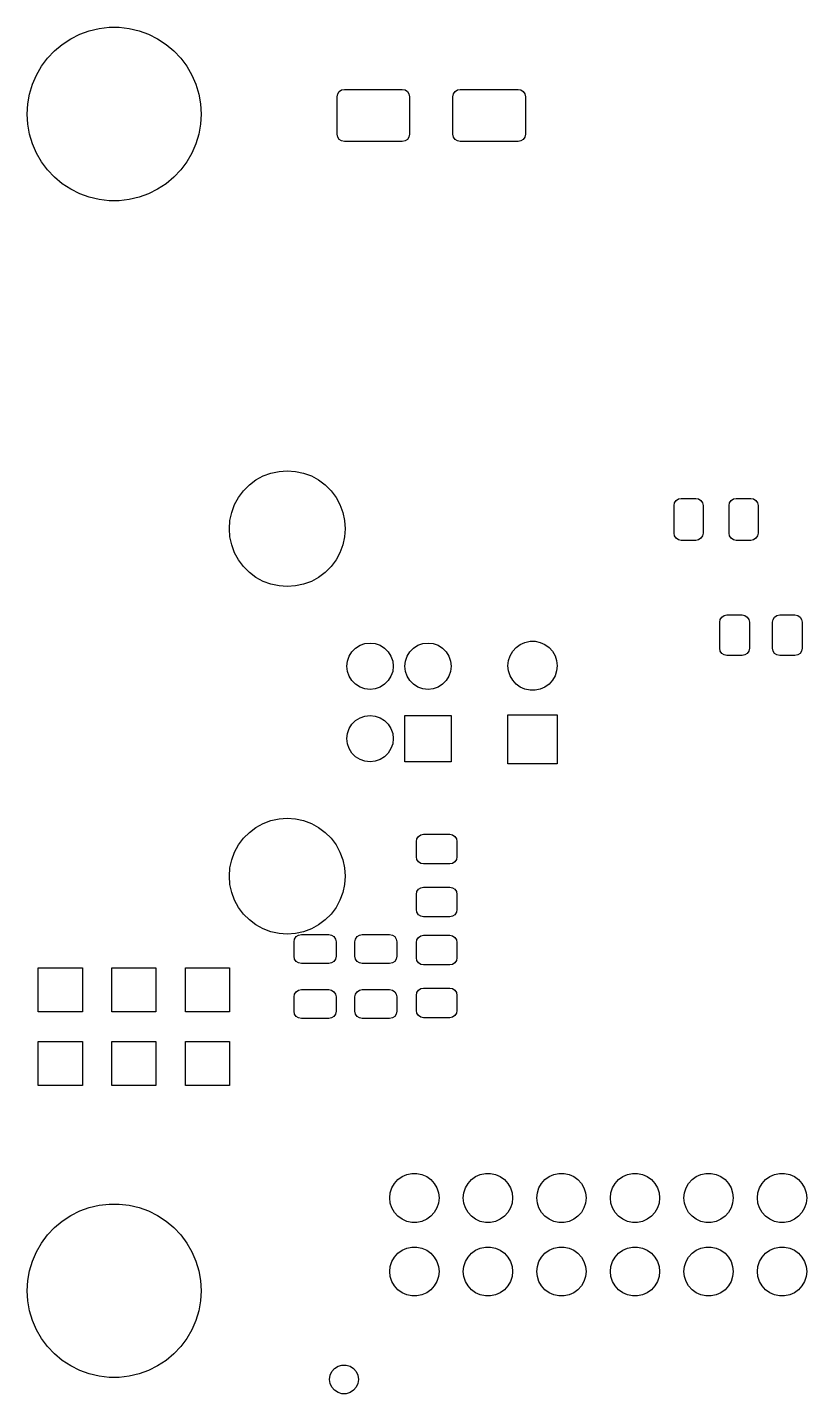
# Model space of a CAD drawing. Extents: x 0.28 to 2.92, y 0.26 to 2.14.
# Drawn here: x 0.282 to 1.342, y 0.26 to 2.118 of the extents above; entities that cross this region are included whole.
import ezdxf

# ---------------------------------------------------------------- set-up
doc = ezdxf.new("R2010")
doc.units = 0
doc.header["$MEASUREMENT"] = 0
doc.layers.add('BLACK', color=7, linetype='CONTINUOUS')

msp = doc.modelspace()

# ---------------------------------------------------------------- linework, layer by layer
at = {"layer": 'BLACK', "linetype": 'CONTINUOUS'}
for p, q in [((0.329469, 2.09474), (0.340945, 2.10229)), ((0.340945, 2.10229), (0.353219, 2.10845)), ((0.353219, 2.10845), (0.366126, 2.11315)), ((0.366126, 2.11315), (0.37949, 2.11632)), ((0.37949, 2.11632), (0.393133, 2.11791)), ((0.393133, 2.11791), (0.406867, 2.11791)), ((0.406867, 2.11791), (0.42051, 2.11632)), ((0.42051, 2.11632), (0.433874, 2.11315)), ((0.433874, 2.11315), (0.446781, 2.10845)), ((0.446781, 2.10845), (0.459055, 2.10229)), ((0.459055, 2.10229), (0.470531, 2.09474)), ((0.309522, 2.07592), (0.318948, 2.08591)), ((0.318948, 2.08591), (0.329469, 2.09474)), ((0.470531, 2.09474), (0.481052, 2.08591)), ((0.481052, 2.08591), (0.490478, 2.07592)), ((0.294453, 2.05301), (0.30132, 2.0649)), ((0.30132, 2.0649), (0.309522, 2.07592)), ((0.490478, 2.07592), (0.49868, 2.0649)), ((0.49868, 2.0649), (0.505547, 2.05301)), ((0.289013, 2.0404), (0.294453, 2.05301)), ((0.505547, 2.05301), (0.510987, 2.0404)), ((0.282688, 2.01371), (0.285073, 2.02724)), ((0.285073, 2.02724), (0.289013, 2.0404)), ((0.510987, 2.0404), (0.514927, 2.02724)), ((0.514927, 2.02724), (0.517312, 2.01371)), ((0.703248, 2.02362), (0.703997, 2.02739)), ((0.703997, 2.02739), (0.706131, 2.03058)), ((0.706131, 2.03058), (0.709324, 2.03272)), ((0.709324, 2.03272), (0.713091, 2.03346)), ((0.713091, 2.03346), (0.791831, 2.03346)), ((0.791831, 2.03346), (0.795597, 2.03272)), ((0.795597, 2.03272), (0.79879, 2.03058)), ((0.79879, 2.03058), (0.800924, 2.02739)), ((0.800924, 2.02739), (0.801673, 2.02362)), ((0.860728, 2.02362), (0.861478, 2.02739)), ((0.861478, 2.02739), (0.863611, 2.03058)), ((0.863611, 2.03058), (0.866804, 2.03272)), ((0.866804, 2.03272), (0.870571, 2.03346)), ((0.870571, 2.03346), (0.949311, 2.03346)), ((0.949311, 2.03346), (0.953078, 2.03272)), ((0.953078, 2.03272), (0.956271, 2.03058)), ((0.956271, 2.03058), (0.958404, 2.02739)), ((0.958404, 2.02739), (0.959154, 2.02362)), ((0.28189, 2), (0.282688, 2.01371)), ((0.517312, 2.01371), (0.51811, 2)), ((0.703248, 1.97244), (0.703248, 2.02362)), ((0.801673, 2.02362), (0.801673, 1.97244)), ((0.860728, 1.97244), (0.860728, 2.02362)), ((0.959154, 2.02362), (0.959154, 1.97244)), ((0.282688, 1.98629), (0.28189, 2)), ((0.51811, 2), (0.517312, 1.98629)), ((0.285073, 1.97276), (0.282688, 1.98629)), ((0.289013, 1.9596), (0.285073, 1.97276)), ((0.514927, 1.97276), (0.510987, 1.9596)), ((0.517312, 1.98629), (0.514927, 1.97276)), ((0.703997, 1.96867), (0.703248, 1.97244)), ((0.801673, 1.97244), (0.800924, 1.96867)), ((0.861478, 1.96867), (0.860728, 1.97244)), ((0.959154, 1.97244), (0.958404, 1.96867)), ((0.294453, 1.94699), (0.289013, 1.9596)), ((0.510987, 1.9596), (0.505547, 1.94699)), ((0.706131, 1.96548), (0.703997, 1.96867)), ((0.709324, 1.96335), (0.706131, 1.96548)), ((0.713091, 1.9626), (0.709324, 1.96335)), ((0.791831, 1.9626), (0.713091, 1.9626)), ((0.795597, 1.96335), (0.791831, 1.9626)), ((0.79879, 1.96548), (0.795597, 1.96335)), ((0.800924, 1.96867), (0.79879, 1.96548)), ((0.863611, 1.96548), (0.861478, 1.96867)), ((0.866804, 1.96335), (0.863611, 1.96548)), ((0.870571, 1.9626), (0.866804, 1.96335)), ((0.949311, 1.9626), (0.870571, 1.9626)), ((0.953078, 1.96335), (0.949311, 1.9626)), ((0.956271, 1.96548), (0.953078, 1.96335)), ((0.958404, 1.96867), (0.956271, 1.96548)), ((0.30132, 1.9351), (0.294453, 1.94699)), ((0.309522, 1.92408), (0.30132, 1.9351)), ((0.49868, 1.9351), (0.490478, 1.92408)), ((0.505547, 1.94699), (0.49868, 1.9351)), ((0.318948, 1.91409), (0.309522, 1.92408)), ((0.329469, 1.90526), (0.318948, 1.91409)), ((0.481052, 1.91409), (0.470531, 1.90526)), ((0.490478, 1.92408), (0.481052, 1.91409)), ((0.340945, 1.89771), (0.329469, 1.90526)), ((0.353219, 1.89155), (0.340945, 1.89771)), ((0.459055, 1.89771), (0.446781, 1.89155)), ((0.470531, 1.90526), (0.459055, 1.89771)), ((0.366126, 1.88685), (0.353219, 1.89155)), ((0.37949, 1.88368), (0.366126, 1.88685)), ((0.393133, 1.88209), (0.37949, 1.88368)), ((0.406867, 1.88209), (0.393133, 1.88209)), ((0.42051, 1.88368), (0.406867, 1.88209)), ((0.433874, 1.88685), (0.42051, 1.88368)), ((0.446781, 1.89155), (0.433874, 1.88685)), ((0.592863, 1.50246), (0.602723, 1.50785)), ((0.602723, 1.50785), (0.613249, 1.51177)), ((0.613249, 1.51177), (0.624227, 1.51416)), ((0.624227, 1.51416), (0.635433, 1.51496)), ((0.635433, 1.51496), (0.646639, 1.51416)), ((0.646639, 1.51416), (0.657617, 1.51177)), ((0.657617, 1.51177), (0.668143, 1.50785)), ((0.668143, 1.50785), (0.678003, 1.50246)), ((0.569193, 1.47879), (0.575925, 1.48778)), ((0.575925, 1.48778), (0.583869, 1.49573)), ((0.583869, 1.49573), (0.592863, 1.50246)), ((0.678003, 1.50246), (0.686997, 1.49573)), ((0.686997, 1.49573), (0.694941, 1.48778)), ((0.694941, 1.48778), (0.701674, 1.47879)), ((0.559882, 1.4584), (0.563809, 1.46893)), ((0.563809, 1.46893), (0.569193, 1.47879)), ((0.701674, 1.47879), (0.707058, 1.46893)), ((0.707058, 1.46893), (0.710984, 1.4584)), ((1.16142, 1.46752), (1.16217, 1.47129)), ((1.16217, 1.47129), (1.1643, 1.47448)), ((1.1643, 1.47448), (1.16749, 1.47661)), ((1.16749, 1.47661), (1.17126, 1.47736)), ((1.17126, 1.47736), (1.19094, 1.47736)), ((1.19094, 1.47736), (1.19471, 1.47661)), ((1.19471, 1.47661), (1.1979, 1.47448)), ((1.1979, 1.47448), (1.20004, 1.47129)), ((1.20004, 1.47129), (1.20079, 1.46752)), ((1.23622, 1.46752), (1.23697, 1.47129)), ((1.23697, 1.47129), (1.2391, 1.47448)), ((1.2391, 1.47448), (1.2423, 1.47661)), ((1.2423, 1.47661), (1.24606, 1.47736)), ((1.24606, 1.47736), (1.26575, 1.47736)), ((1.26575, 1.47736), (1.26951, 1.47661)), ((1.26951, 1.47661), (1.27271, 1.47448)), ((1.27271, 1.47448), (1.27484, 1.47129)), ((1.27484, 1.47129), (1.27559, 1.46752)), ((0.557494, 1.44743), (0.559882, 1.4584)), ((0.710984, 1.4584), (0.713372, 1.44743)), ((1.16142, 1.43012), (1.16142, 1.46752)), ((1.20079, 1.46752), (1.20079, 1.43012)), ((1.23622, 1.43012), (1.23622, 1.46752)), ((1.27559, 1.46752), (1.27559, 1.43012)), ((0.556693, 1.43622), (0.557494, 1.44743)), ((0.557494, 1.42501), (0.556693, 1.43622)), ((0.713372, 1.44743), (0.714173, 1.43622)), ((0.714173, 1.43622), (0.713372, 1.42501)), ((0.559882, 1.41404), (0.557494, 1.42501)), ((0.563809, 1.40351), (0.559882, 1.41404)), ((0.710984, 1.41404), (0.707058, 1.40351)), ((0.713372, 1.42501), (0.710984, 1.41404)), ((1.16217, 1.42635), (1.16142, 1.43012)), ((1.1643, 1.42316), (1.16217, 1.42635)), ((1.16749, 1.42102), (1.1643, 1.42316)), ((1.17126, 1.42028), (1.16749, 1.42102)), ((1.19094, 1.42028), (1.17126, 1.42028)), ((1.19471, 1.42102), (1.19094, 1.42028)), ((1.1979, 1.42316), (1.19471, 1.42102)), ((1.20004, 1.42635), (1.1979, 1.42316)), ((1.20079, 1.43012), (1.20004, 1.42635)), ((1.23697, 1.42635), (1.23622, 1.43012)), ((1.2391, 1.42316), (1.23697, 1.42635)), ((1.2423, 1.42102), (1.2391, 1.42316)), ((1.24606, 1.42028), (1.2423, 1.42102)), ((1.26575, 1.42028), (1.24606, 1.42028)), ((1.26951, 1.42102), (1.26575, 1.42028)), ((1.27271, 1.42316), (1.26951, 1.42102)), ((1.27484, 1.42635), (1.27271, 1.42316)), ((1.27559, 1.43012), (1.27484, 1.42635)), ((0.569193, 1.39365), (0.563809, 1.40351)), ((0.575925, 1.38466), (0.569193, 1.39365)), ((0.701674, 1.39365), (0.694941, 1.38466)), ((0.707058, 1.40351), (0.701674, 1.39365)), ((0.583869, 1.37671), (0.575925, 1.38466)), ((0.592863, 1.36998), (0.583869, 1.37671)), ((0.686997, 1.37671), (0.678003, 1.36998)), ((0.694941, 1.38466), (0.686997, 1.37671)), ((0.602723, 1.3646), (0.592863, 1.36998)), ((0.613249, 1.36067), (0.602723, 1.3646)), ((0.624227, 1.35828), (0.613249, 1.36067)), ((0.635433, 1.35748), (0.624227, 1.35828)), ((0.646639, 1.35828), (0.635433, 1.35748)), ((0.657617, 1.36067), (0.646639, 1.35828)), ((0.668143, 1.3646), (0.657617, 1.36067)), ((0.678003, 1.36998), (0.668143, 1.3646)), ((1.22343, 1.30906), (1.22417, 1.31282)), ((1.22343, 1.27362), (1.22343, 1.30906)), ((1.22417, 1.31282), (1.22631, 1.31601)), ((1.22631, 1.31601), (1.2295, 1.31815)), ((1.2295, 1.31815), (1.23327, 1.3189)), ((1.23327, 1.3189), (1.25394, 1.3189)), ((1.25394, 1.3189), (1.2577, 1.31815)), ((1.2577, 1.31815), (1.2609, 1.31601)), ((1.2609, 1.31601), (1.26303, 1.31282)), ((1.26303, 1.31282), (1.26378, 1.30906)), ((1.26378, 1.30906), (1.26378, 1.27362)), ((1.29528, 1.30906), (1.29602, 1.31282)), ((1.29528, 1.27362), (1.29528, 1.30906)), ((1.29602, 1.31282), (1.29816, 1.31601)), ((1.29816, 1.31601), (1.30135, 1.31815)), ((1.30135, 1.31815), (1.30512, 1.3189)), ((1.30512, 1.3189), (1.32579, 1.3189)), ((1.32579, 1.3189), (1.32955, 1.31815)), ((1.32955, 1.31815), (1.33275, 1.31601)), ((1.33275, 1.31601), (1.33488, 1.31282)), ((1.33488, 1.31282), (1.33563, 1.30906)), ((1.33563, 1.30906), (1.33563, 1.27362)), ((0.958655, 1.28163), (0.965498, 1.28308)), ((0.965498, 1.28308), (0.972494, 1.28308)), ((0.972494, 1.28308), (0.979337, 1.28163)), ((0.719655, 1.26288), (0.723407, 1.26885)), ((0.723407, 1.26885), (0.728394, 1.27384)), ((0.728394, 1.27384), (0.734366, 1.27759)), ((0.734366, 1.27759), (0.741023, 1.27992)), ((0.741023, 1.27992), (0.748031, 1.28071)), ((0.748031, 1.28071), (0.75504, 1.27992)), ((0.75504, 1.27992), (0.761697, 1.27759)), ((0.761697, 1.27759), (0.767669, 1.27384)), ((0.767669, 1.27384), (0.772656, 1.26885)), ((0.772656, 1.26885), (0.776408, 1.26288)), ((0.798395, 1.26288), (0.802147, 1.26885)), ((0.802147, 1.26885), (0.807134, 1.27384)), ((0.807134, 1.27384), (0.813106, 1.27759)), ((0.813106, 1.27759), (0.819763, 1.27992)), ((0.819763, 1.27992), (0.826772, 1.28071)), ((0.826772, 1.28071), (0.83378, 1.27992)), ((0.83378, 1.27992), (0.840437, 1.27759)), ((0.840437, 1.27759), (0.846409, 1.27384)), ((0.846409, 1.27384), (0.851396, 1.26885)), ((0.851396, 1.26885), (0.855149, 1.26288)), ((0.936263, 1.25676), (0.938425, 1.26341)), ((0.938425, 1.26341), (0.941923, 1.26947)), ((0.941923, 1.26947), (0.946604, 1.27467)), ((0.946604, 1.27467), (0.952264, 1.27878)), ((0.952264, 1.27878), (0.958655, 1.28163)), ((0.979337, 1.28163), (0.985728, 1.27878)), ((0.985728, 1.27878), (0.991388, 1.27467)), ((0.991388, 1.27467), (0.996069, 1.26947)), ((0.996069, 1.26947), (0.999567, 1.26341)), ((0.999567, 1.26341), (1.00173, 1.25676)), ((1.22417, 1.26986), (1.22343, 1.27362)), ((1.22631, 1.26666), (1.22417, 1.26986)), ((1.2295, 1.26453), (1.22631, 1.26666)), ((1.23327, 1.26378), (1.2295, 1.26453)), ((1.25394, 1.26378), (1.23327, 1.26378)), ((1.2577, 1.26453), (1.25394, 1.26378)), ((1.2609, 1.26666), (1.2577, 1.26453)), ((1.26303, 1.26986), (1.2609, 1.26666)), ((1.26378, 1.27362), (1.26303, 1.26986)), ((1.29602, 1.26986), (1.29528, 1.27362)), ((1.29816, 1.26666), (1.29602, 1.26986)), ((1.30135, 1.26453), (1.29816, 1.26666)), ((1.30512, 1.26378), (1.30135, 1.26453)), ((1.32579, 1.26378), (1.30512, 1.26378)), ((1.32955, 1.26453), (1.32579, 1.26378)), ((1.33275, 1.26666), (1.32955, 1.26453)), ((1.33488, 1.26986), (1.33275, 1.26666)), ((1.33563, 1.27362), (1.33488, 1.26986)), ((0.716535, 1.24921), (0.717325, 1.25622)), ((0.717325, 1.2422), (0.716535, 1.24921)), ((0.717325, 1.25622), (0.719655, 1.26288)), ((0.776408, 1.26288), (0.778738, 1.25622)), ((0.778738, 1.25622), (0.779528, 1.24921)), ((0.779528, 1.24921), (0.778738, 1.2422)), ((0.795276, 1.24921), (0.796065, 1.25622)), ((0.796065, 1.2422), (0.795276, 1.24921)), ((0.796065, 1.25622), (0.798395, 1.26288)), ((0.855149, 1.26288), (0.857478, 1.25622)), ((0.857478, 1.25622), (0.858268, 1.24921)), ((0.858268, 1.24921), (0.857478, 1.2422)), ((0.935531, 1.2498), (0.936263, 1.25676)), ((0.936263, 1.24285), (0.935531, 1.2498)), ((1.00173, 1.25676), (1.00246, 1.2498)), ((1.00246, 1.2498), (1.00173, 1.24285)), ((0.719655, 1.23555), (0.717325, 1.2422)), ((0.723407, 1.22958), (0.719655, 1.23555)), ((0.728394, 1.22459), (0.723407, 1.22958)), ((0.772656, 1.22958), (0.767669, 1.22459)), ((0.776408, 1.23555), (0.772656, 1.22958)), ((0.778738, 1.2422), (0.776408, 1.23555)), ((0.798395, 1.23555), (0.796065, 1.2422)), ((0.802147, 1.22958), (0.798395, 1.23555)), ((0.807134, 1.22459), (0.802147, 1.22958)), ((0.851396, 1.22958), (0.846409, 1.22459)), ((0.855149, 1.23555), (0.851396, 1.22958)), ((0.857478, 1.2422), (0.855149, 1.23555)), ((0.938425, 1.23619), (0.936263, 1.24285)), ((0.941923, 1.23013), (0.938425, 1.23619)), ((0.946604, 1.22493), (0.941923, 1.23013)), ((0.996069, 1.23013), (0.991388, 1.22493)), ((0.999567, 1.23619), (0.996069, 1.23013)), ((1.00173, 1.24285), (0.999567, 1.23619)), ((0.734366, 1.22084), (0.728394, 1.22459)), ((0.741023, 1.21851), (0.734366, 1.22084)), ((0.748031, 1.21772), (0.741023, 1.21851)), ((0.75504, 1.21851), (0.748031, 1.21772)), ((0.761697, 1.22084), (0.75504, 1.21851)), ((0.767669, 1.22459), (0.761697, 1.22084)), ((0.813106, 1.22084), (0.807134, 1.22459)), ((0.819763, 1.21851), (0.813106, 1.22084)), ((0.826772, 1.21772), (0.819763, 1.21851)), ((0.83378, 1.21851), (0.826772, 1.21772)), ((0.840437, 1.22084), (0.83378, 1.21851)), ((0.846409, 1.22459), (0.840437, 1.22084)), ((0.952264, 1.22082), (0.946604, 1.22493)), ((0.958655, 1.21798), (0.952264, 1.22082)), ((0.965498, 1.21652), (0.958655, 1.21798)), ((0.972494, 1.21652), (0.965498, 1.21652)), ((0.979337, 1.21798), (0.972494, 1.21652)), ((0.985728, 1.22082), (0.979337, 1.21798)), ((0.991388, 1.22493), (0.985728, 1.22082)), ((0.723407, 1.17042), (0.728394, 1.17541)), ((0.728394, 1.17541), (0.734366, 1.17916)), ((0.734366, 1.17916), (0.741023, 1.18149)), ((0.741023, 1.18149), (0.748031, 1.18228)), ((0.748031, 1.18228), (0.75504, 1.18149)), ((0.75504, 1.18149), (0.761697, 1.17916)), ((0.761697, 1.17916), (0.767669, 1.17541)), ((0.767669, 1.17541), (0.772656, 1.17042)), ((0.795276, 1.11929), (0.795276, 1.18228)), ((0.795276, 1.18228), (0.858268, 1.18228)), ((0.858268, 1.18228), (0.858268, 1.11929)), ((0.935531, 1.11634), (0.935531, 1.18327)), ((0.935531, 1.18327), (1.00246, 1.18327)), ((1.00246, 1.18327), (1.00246, 1.11634)), ((0.716535, 1.15079), (0.717325, 1.1578)), ((0.717325, 1.1578), (0.719655, 1.16445)), ((0.719655, 1.16445), (0.723407, 1.17042)), ((0.772656, 1.17042), (0.776408, 1.16445)), ((0.776408, 1.16445), (0.778738, 1.1578)), ((0.778738, 1.1578), (0.779528, 1.15079)), ((0.717325, 1.14378), (0.716535, 1.15079)), ((0.719655, 1.13712), (0.717325, 1.14378)), ((0.723407, 1.13115), (0.719655, 1.13712)), ((0.776408, 1.13712), (0.772656, 1.13115)), ((0.778738, 1.14378), (0.776408, 1.13712)), ((0.779528, 1.15079), (0.778738, 1.14378)), ((0.728394, 1.12616), (0.723407, 1.13115)), ((0.734366, 1.12241), (0.728394, 1.12616)), ((0.741023, 1.12008), (0.734366, 1.12241)), ((0.748031, 1.11929), (0.741023, 1.12008)), ((0.75504, 1.12008), (0.748031, 1.11929)), ((0.761697, 1.12241), (0.75504, 1.12008)), ((0.767669, 1.12616), (0.761697, 1.12241)), ((0.772656, 1.13115), (0.767669, 1.12616)), ((0.858268, 1.11929), (0.795276, 1.11929)), ((1.00246, 1.11634), (0.935531, 1.11634)), ((0.613249, 1.03933), (0.624227, 1.04172)), ((0.624227, 1.04172), (0.635433, 1.04252)), ((0.635433, 1.04252), (0.646639, 1.04172)), ((0.646639, 1.04172), (0.657617, 1.03933)), ((0.575925, 1.01534), (0.583869, 1.02329)), ((0.583869, 1.02329), (0.592863, 1.03002)), ((0.592863, 1.03002), (0.602723, 1.0354)), ((0.602723, 1.0354), (0.613249, 1.03933)), ((0.657617, 1.03933), (0.668143, 1.0354)), ((0.668143, 1.0354), (0.678003, 1.03002)), ((0.678003, 1.03002), (0.686997, 1.02329)), ((0.686997, 1.02329), (0.694941, 1.01534)), ((0.563809, 0.996489), (0.569193, 1.00635)), ((0.569193, 1.00635), (0.575925, 1.01534)), ((0.694941, 1.01534), (0.701674, 1.00635)), ((0.701674, 1.00635), (0.707058, 0.996489)), ((0.811024, 1.01083), (0.811773, 1.01459)), ((0.811024, 0.990157), (0.811024, 1.01083)), ((0.811773, 1.01459), (0.813906, 1.01779)), ((0.813906, 1.01779), (0.8171, 1.01992)), ((0.8171, 1.01992), (0.820866, 1.02067)), ((0.820866, 1.02067), (0.856299, 1.02067)), ((0.856299, 1.02067), (0.860066, 1.01992)), ((0.860066, 1.01992), (0.863259, 1.01779)), ((0.863259, 1.01779), (0.865393, 1.01459)), ((0.865393, 1.01459), (0.866142, 1.01083)), ((0.866142, 1.01083), (0.866142, 0.990157)), ((0.557494, 0.974985), (0.559882, 0.985963)), ((0.559882, 0.985963), (0.563809, 0.996489)), ((0.707058, 0.996489), (0.710984, 0.985963)), ((0.710984, 0.985963), (0.713372, 0.974985)), ((0.811773, 0.986391), (0.811024, 0.990157)), ((0.813906, 0.983198), (0.811773, 0.986391)), ((0.865393, 0.986391), (0.863259, 0.983198)), ((0.866142, 0.990157), (0.865393, 0.986391)), ((0.556693, 0.96378), (0.557494, 0.974985)), ((0.713372, 0.974985), (0.714173, 0.96378)), ((0.8171, 0.981064), (0.813906, 0.983198)), ((0.820866, 0.980315), (0.8171, 0.981064)), ((0.856299, 0.980315), (0.820866, 0.980315)), ((0.860066, 0.981064), (0.856299, 0.980315)), ((0.863259, 0.983198), (0.860066, 0.981064)), ((0.557494, 0.952574), (0.556693, 0.96378)), ((0.559882, 0.941596), (0.557494, 0.952574)), ((0.713372, 0.952574), (0.710984, 0.941596)), ((0.714173, 0.96378), (0.713372, 0.952574)), ((0.813906, 0.945936), (0.8171, 0.94807)), ((0.8171, 0.94807), (0.820866, 0.948819)), ((0.820866, 0.948819), (0.856299, 0.948819)), ((0.856299, 0.948819), (0.860066, 0.94807)), ((0.860066, 0.94807), (0.863259, 0.945936)), ((0.563809, 0.93107), (0.559882, 0.941596)), ((0.569193, 0.921209), (0.563809, 0.93107)), ((0.707058, 0.93107), (0.701674, 0.921209)), ((0.710984, 0.941596), (0.707058, 0.93107)), ((0.811024, 0.938976), (0.811773, 0.942743)), ((0.811024, 0.918307), (0.811024, 0.938976)), ((0.811773, 0.942743), (0.813906, 0.945936)), ((0.863259, 0.945936), (0.865393, 0.942743)), ((0.865393, 0.942743), (0.866142, 0.938976)), ((0.866142, 0.938976), (0.866142, 0.918307)), ((0.575925, 0.912216), (0.569193, 0.921209)), ((0.583869, 0.904272), (0.575925, 0.912216)), ((0.694941, 0.912216), (0.686997, 0.904272)), ((0.701674, 0.921209), (0.694941, 0.912216)), ((0.811773, 0.914541), (0.811024, 0.918307)), ((0.813906, 0.911347), (0.811773, 0.914541)), ((0.8171, 0.909214), (0.813906, 0.911347)), ((0.863259, 0.911347), (0.860066, 0.909214)), ((0.865393, 0.914541), (0.863259, 0.911347)), ((0.866142, 0.918307), (0.865393, 0.914541)), ((0.592863, 0.897539), (0.583869, 0.904272)), ((0.602723, 0.892155), (0.592863, 0.897539)), ((0.613249, 0.888229), (0.602723, 0.892155)), ((0.668143, 0.892155), (0.657617, 0.888229)), ((0.678003, 0.897539), (0.668143, 0.892155)), ((0.686997, 0.904272), (0.678003, 0.897539)), ((0.820866, 0.908465), (0.8171, 0.909214)), ((0.856299, 0.908465), (0.820866, 0.908465)), ((0.860066, 0.909214), (0.856299, 0.908465)), ((0.624227, 0.885841), (0.613249, 0.888229)), ((0.635433, 0.885039), (0.624227, 0.885841)), ((0.646639, 0.885841), (0.635433, 0.885039)), ((0.644685, 0.874508), (0.645434, 0.878274)), ((0.644685, 0.854823), (0.644685, 0.874508)), ((0.645434, 0.878274), (0.647568, 0.881468)), ((0.657617, 0.888229), (0.646639, 0.885841)), ((0.647568, 0.881468), (0.650761, 0.883601)), ((0.650761, 0.883601), (0.654528, 0.88435)), ((0.654528, 0.88435), (0.691929, 0.88435)), ((0.691929, 0.88435), (0.695696, 0.883601)), ((0.695696, 0.883601), (0.698889, 0.881468)), ((0.698889, 0.881468), (0.701022, 0.878274)), ((0.701022, 0.878274), (0.701772, 0.874508)), ((0.701772, 0.874508), (0.701772, 0.854823)), ((0.727362, 0.874508), (0.728111, 0.878274)), ((0.727362, 0.854823), (0.727362, 0.874508)), ((0.728111, 0.878274), (0.730245, 0.881468)), ((0.730245, 0.881468), (0.733438, 0.883601)), ((0.733438, 0.883601), (0.737205, 0.88435)), ((0.737205, 0.88435), (0.774606, 0.88435)), ((0.774606, 0.88435), (0.778373, 0.883601)), ((0.778373, 0.883601), (0.781566, 0.881468)), ((0.781566, 0.881468), (0.7837, 0.878274)), ((0.7837, 0.878274), (0.784449, 0.874508)), ((0.784449, 0.874508), (0.784449, 0.854823)), ((0.811024, 0.873524), (0.811773, 0.87729)), ((0.811024, 0.852854), (0.811024, 0.873524)), ((0.811773, 0.87729), (0.813906, 0.880483)), ((0.813906, 0.880483), (0.8171, 0.882617)), ((0.8171, 0.882617), (0.820866, 0.883366)), ((0.820866, 0.883366), (0.856299, 0.883366)), ((0.856299, 0.883366), (0.860066, 0.882617)), ((0.860066, 0.882617), (0.863259, 0.880483)), ((0.863259, 0.880483), (0.865393, 0.87729)), ((0.865393, 0.87729), (0.866142, 0.873524)), ((0.866142, 0.873524), (0.866142, 0.852854)), ((0.645434, 0.851056), (0.644685, 0.854823)), ((0.701772, 0.854823), (0.701022, 0.851056)), ((0.728111, 0.851056), (0.727362, 0.854823)), ((0.784449, 0.854823), (0.7837, 0.851056)), ((0.296772, 0.779055), (0.296772, 0.839055)), ((0.296772, 0.839055), (0.356772, 0.839055)), ((0.356772, 0.839055), (0.356772, 0.779055)), ((0.396772, 0.779055), (0.396772, 0.839055)), ((0.396772, 0.839055), (0.456772, 0.839055)), ((0.456772, 0.839055), (0.456772, 0.779055)), ((0.496772, 0.779055), (0.496772, 0.839055)), ((0.496772, 0.839055), (0.556772, 0.839055)), ((0.556772, 0.839055), (0.556772, 0.779055)), ((0.647568, 0.847863), (0.645434, 0.851056)), ((0.650761, 0.84573), (0.647568, 0.847863)), ((0.654528, 0.84498), (0.650761, 0.84573)), ((0.691929, 0.84498), (0.654528, 0.84498)), ((0.695696, 0.84573), (0.691929, 0.84498)), ((0.698889, 0.847863), (0.695696, 0.84573)), ((0.701022, 0.851056), (0.698889, 0.847863)), ((0.730245, 0.847863), (0.728111, 0.851056)), ((0.733438, 0.84573), (0.730245, 0.847863)), ((0.737205, 0.84498), (0.733438, 0.84573)), ((0.774606, 0.84498), (0.737205, 0.84498)), ((0.778373, 0.84573), (0.774606, 0.84498)), ((0.781566, 0.847863), (0.778373, 0.84573)), ((0.7837, 0.851056), (0.781566, 0.847863)), ((0.811773, 0.849088), (0.811024, 0.852854)), ((0.813906, 0.845895), (0.811773, 0.849088)), ((0.8171, 0.843761), (0.813906, 0.845895)), ((0.820866, 0.843012), (0.8171, 0.843761)), ((0.856299, 0.843012), (0.820866, 0.843012)), ((0.860066, 0.843761), (0.856299, 0.843012)), ((0.863259, 0.845895), (0.860066, 0.843761)), ((0.865393, 0.849088), (0.863259, 0.845895)), ((0.866142, 0.852854), (0.865393, 0.849088)), ((0.644685, 0.799705), (0.645434, 0.803471)), ((0.644685, 0.78002), (0.644685, 0.799705)), ((0.645434, 0.803471), (0.647568, 0.806664)), ((0.647568, 0.806664), (0.650761, 0.808798)), ((0.650761, 0.808798), (0.654528, 0.809547)), ((0.654528, 0.809547), (0.691929, 0.809547)), ((0.691929, 0.809547), (0.695696, 0.808798)), ((0.695696, 0.808798), (0.698889, 0.806664)), ((0.698889, 0.806664), (0.701022, 0.803471)), ((0.701022, 0.803471), (0.701772, 0.799705)), ((0.701772, 0.799705), (0.701772, 0.78002)), ((0.727362, 0.799705), (0.728111, 0.803471)), ((0.727362, 0.78002), (0.727362, 0.799705)), ((0.728111, 0.803471), (0.730245, 0.806664)), ((0.730245, 0.806664), (0.733438, 0.808798)), ((0.733438, 0.808798), (0.737205, 0.809547)), ((0.737205, 0.809547), (0.774606, 0.809547)), ((0.774606, 0.809547), (0.778373, 0.808798)), ((0.778373, 0.808798), (0.781566, 0.806664)), ((0.781566, 0.806664), (0.7837, 0.803471)), ((0.7837, 0.803471), (0.784449, 0.799705)), ((0.784449, 0.799705), (0.784449, 0.78002)), ((0.811024, 0.801673), (0.811773, 0.80544)), ((0.811024, 0.781004), (0.811024, 0.801673)), ((0.811773, 0.80544), (0.813906, 0.808633)), ((0.813906, 0.808633), (0.8171, 0.810767)), ((0.8171, 0.810767), (0.820866, 0.811516)), ((0.820866, 0.811516), (0.856299, 0.811516)), ((0.856299, 0.811516), (0.860066, 0.810767)), ((0.860066, 0.810767), (0.863259, 0.808633)), ((0.863259, 0.808633), (0.865393, 0.80544)), ((0.865393, 0.80544), (0.866142, 0.801673)), ((0.866142, 0.801673), (0.866142, 0.781004)), ((0.811773, 0.777237), (0.811024, 0.781004)), ((0.866142, 0.781004), (0.865393, 0.777237)), ((0.356772, 0.779055), (0.296772, 0.779055)), ((0.456772, 0.779055), (0.396772, 0.779055)), ((0.556772, 0.779055), (0.496772, 0.779055)), ((0.645434, 0.776253), (0.644685, 0.78002)), ((0.647568, 0.77306), (0.645434, 0.776253)), ((0.650761, 0.770926), (0.647568, 0.77306)), ((0.654528, 0.770177), (0.650761, 0.770926)), ((0.691929, 0.770177), (0.654528, 0.770177)), ((0.695696, 0.770926), (0.691929, 0.770177)), ((0.698889, 0.77306), (0.695696, 0.770926)), ((0.701022, 0.776253), (0.698889, 0.77306)), ((0.701772, 0.78002), (0.701022, 0.776253)), ((0.728111, 0.776253), (0.727362, 0.78002)), ((0.730245, 0.77306), (0.728111, 0.776253)), ((0.733438, 0.770926), (0.730245, 0.77306)), ((0.737205, 0.770177), (0.733438, 0.770926)), ((0.774606, 0.770177), (0.737205, 0.770177)), ((0.778373, 0.770926), (0.774606, 0.770177)), ((0.781566, 0.77306), (0.778373, 0.770926)), ((0.7837, 0.776253), (0.781566, 0.77306)), ((0.784449, 0.78002), (0.7837, 0.776253)), ((0.813906, 0.774044), (0.811773, 0.777237)), ((0.8171, 0.771911), (0.813906, 0.774044)), ((0.820866, 0.771161), (0.8171, 0.771911)), ((0.856299, 0.771161), (0.820866, 0.771161)), ((0.860066, 0.771911), (0.856299, 0.771161)), ((0.863259, 0.774044), (0.860066, 0.771911)), ((0.865393, 0.777237), (0.863259, 0.774044)), ((0.296772, 0.679055), (0.296772, 0.739055)), ((0.296772, 0.739055), (0.356772, 0.739055)), ((0.356772, 0.739055), (0.356772, 0.679055)), ((0.396772, 0.679055), (0.396772, 0.739055)), ((0.396772, 0.739055), (0.456772, 0.739055)), ((0.456772, 0.739055), (0.456772, 0.679055)), ((0.496772, 0.679055), (0.496772, 0.739055)), ((0.496772, 0.739055), (0.556772, 0.739055)), ((0.556772, 0.739055), (0.556772, 0.679055)), ((0.356772, 0.679055), (0.296772, 0.679055)), ((0.456772, 0.679055), (0.396772, 0.679055)), ((0.556772, 0.679055), (0.496772, 0.679055)), ((0.791535, 0.555162), (0.797927, 0.558008)), ((0.797927, 0.558008), (0.80477, 0.559462)), ((0.80477, 0.559462), (0.811766, 0.559462)), ((0.811766, 0.559462), (0.818609, 0.558008)), ((0.818609, 0.558008), (0.825, 0.555162)), ((0.891535, 0.555162), (0.897927, 0.558008)), ((0.897927, 0.558008), (0.90477, 0.559462)), ((0.90477, 0.559462), (0.911766, 0.559462)), ((0.911766, 0.559462), (0.918609, 0.558008)), ((0.918609, 0.558008), (0.925, 0.555162)), ((0.991535, 0.555162), (0.997927, 0.558008)), ((0.997927, 0.558008), (1.00477, 0.559462)), ((1.00477, 0.559462), (1.01177, 0.559462)), ((1.01177, 0.559462), (1.01861, 0.558008)), ((1.01861, 0.558008), (1.025, 0.555162)), ((1.09154, 0.555162), (1.09793, 0.558008)), ((1.09793, 0.558008), (1.10477, 0.559462)), ((1.10477, 0.559462), (1.11177, 0.559462)), ((1.11177, 0.559462), (1.11861, 0.558008)), ((1.11861, 0.558008), (1.125, 0.555162)), ((1.19154, 0.555162), (1.19793, 0.558008)), ((1.19793, 0.558008), (1.20477, 0.559462)), ((1.20477, 0.559462), (1.21177, 0.559462)), ((1.21177, 0.559462), (1.21861, 0.558008)), ((1.21861, 0.558008), (1.225, 0.555162)), ((1.29154, 0.555162), (1.29793, 0.558008)), ((1.29793, 0.558008), (1.30477, 0.559462)), ((1.30477, 0.559462), (1.31177, 0.559462)), ((1.31177, 0.559462), (1.31861, 0.558008)), ((1.31861, 0.558008), (1.325, 0.555162)), ((0.775534, 0.533139), (0.777696, 0.539792)), ((0.777696, 0.539792), (0.781194, 0.545851)), ((0.781194, 0.545851), (0.785876, 0.55105)), ((0.785876, 0.55105), (0.791535, 0.555162)), ((0.825, 0.555162), (0.83066, 0.55105)), ((0.83066, 0.55105), (0.835341, 0.545851)), ((0.835341, 0.545851), (0.838839, 0.539792)), ((0.838839, 0.539792), (0.841001, 0.533139)), ((0.875534, 0.533139), (0.877696, 0.539792)), ((0.877696, 0.539792), (0.881194, 0.545851)), ((0.881194, 0.545851), (0.885876, 0.55105)), ((0.885876, 0.55105), (0.891535, 0.555162)), ((0.925, 0.555162), (0.93066, 0.55105)), ((0.93066, 0.55105), (0.935341, 0.545851)), ((0.935341, 0.545851), (0.938839, 0.539792)), ((0.938839, 0.539792), (0.941001, 0.533139)), ((0.975534, 0.533139), (0.977696, 0.539792)), ((0.977696, 0.539792), (0.981194, 0.545851)), ((0.981194, 0.545851), (0.985876, 0.55105)), ((0.985876, 0.55105), (0.991535, 0.555162)), ((1.025, 0.555162), (1.03066, 0.55105)), ((1.03066, 0.55105), (1.03534, 0.545851)), ((1.03534, 0.545851), (1.03884, 0.539792)), ((1.03884, 0.539792), (1.041, 0.533139)), ((1.07553, 0.533139), (1.0777, 0.539792)), ((1.0777, 0.539792), (1.08119, 0.545851)), ((1.08119, 0.545851), (1.08588, 0.55105)), ((1.08588, 0.55105), (1.09154, 0.555162)), ((1.125, 0.555162), (1.13066, 0.55105)), ((1.13066, 0.55105), (1.13534, 0.545851)), ((1.13534, 0.545851), (1.13884, 0.539792)), ((1.13884, 0.539792), (1.141, 0.533139)), ((1.17553, 0.533139), (1.1777, 0.539792)), ((1.1777, 0.539792), (1.18119, 0.545851)), ((1.18119, 0.545851), (1.18588, 0.55105)), ((1.18588, 0.55105), (1.19154, 0.555162)), ((1.225, 0.555162), (1.23066, 0.55105)), ((1.23066, 0.55105), (1.23534, 0.545851)), ((1.23534, 0.545851), (1.23884, 0.539792)), ((1.23884, 0.539792), (1.241, 0.533139)), ((1.27553, 0.533139), (1.2777, 0.539792)), ((1.2777, 0.539792), (1.28119, 0.545851)), ((1.28119, 0.545851), (1.28588, 0.55105)), ((1.28588, 0.55105), (1.29154, 0.555162)), ((1.325, 0.555162), (1.33066, 0.55105)), ((1.33066, 0.55105), (1.33534, 0.545851)), ((1.33534, 0.545851), (1.33884, 0.539792)), ((1.33884, 0.539792), (1.341, 0.533139)), ((0.774803, 0.526181), (0.775534, 0.533139)), ((0.775534, 0.519223), (0.774803, 0.526181)), ((0.841001, 0.533139), (0.841732, 0.526181)), ((0.841732, 0.526181), (0.841001, 0.519223)), ((0.874803, 0.526181), (0.875534, 0.533139)), ((0.875534, 0.519223), (0.874803, 0.526181)), ((0.941001, 0.533139), (0.941732, 0.526181)), ((0.941732, 0.526181), (0.941001, 0.519223)), ((0.974803, 0.526181), (0.975534, 0.533139)), ((0.975534, 0.519223), (0.974803, 0.526181)), ((1.041, 0.533139), (1.04173, 0.526181)), ((1.04173, 0.526181), (1.041, 0.519223)), ((1.0748, 0.526181), (1.07553, 0.533139)), ((1.07553, 0.519223), (1.0748, 0.526181)), ((1.141, 0.533139), (1.14173, 0.526181)), ((1.14173, 0.526181), (1.141, 0.519223)), ((1.1748, 0.526181), (1.17553, 0.533139)), ((1.17553, 0.519223), (1.1748, 0.526181)), ((1.241, 0.533139), (1.24173, 0.526181)), ((1.24173, 0.526181), (1.241, 0.519223)), ((1.2748, 0.526181), (1.27553, 0.533139)), ((1.27553, 0.519223), (1.2748, 0.526181)), ((1.341, 0.533139), (1.34173, 0.526181)), ((1.34173, 0.526181), (1.341, 0.519223)), ((0.329469, 0.494739), (0.340945, 0.502286)), ((0.340945, 0.502286), (0.353219, 0.508451)), ((0.353219, 0.508451), (0.366126, 0.513148)), ((0.366126, 0.513148), (0.37949, 0.516316)), ((0.37949, 0.516316), (0.393133, 0.51791)), ((0.393133, 0.51791), (0.406867, 0.51791)), ((0.406867, 0.51791), (0.42051, 0.516316)), ((0.42051, 0.516316), (0.433874, 0.513148)), ((0.433874, 0.513148), (0.446781, 0.508451)), ((0.446781, 0.508451), (0.459055, 0.502286)), ((0.459055, 0.502286), (0.470531, 0.494739)), ((0.777696, 0.51257), (0.775534, 0.519223)), ((0.781194, 0.506511), (0.777696, 0.51257)), ((0.785876, 0.501312), (0.781194, 0.506511)), ((0.835341, 0.506511), (0.83066, 0.501312)), ((0.838839, 0.51257), (0.835341, 0.506511)), ((0.841001, 0.519223), (0.838839, 0.51257)), ((0.877696, 0.51257), (0.875534, 0.519223)), ((0.881194, 0.506511), (0.877696, 0.51257)), ((0.885876, 0.501312), (0.881194, 0.506511)), ((0.935341, 0.506511), (0.93066, 0.501312)), ((0.938839, 0.51257), (0.935341, 0.506511)), ((0.941001, 0.519223), (0.938839, 0.51257)), ((0.977696, 0.51257), (0.975534, 0.519223)), ((0.981194, 0.506511), (0.977696, 0.51257)), ((0.985876, 0.501312), (0.981194, 0.506511)), ((1.03534, 0.506511), (1.03066, 0.501312)), ((1.03884, 0.51257), (1.03534, 0.506511)), ((1.041, 0.519223), (1.03884, 0.51257)), ((1.0777, 0.51257), (1.07553, 0.519223)), ((1.08119, 0.506511), (1.0777, 0.51257)), ((1.08588, 0.501312), (1.08119, 0.506511)), ((1.13534, 0.506511), (1.13066, 0.501312)), ((1.13884, 0.51257), (1.13534, 0.506511)), ((1.141, 0.519223), (1.13884, 0.51257)), ((1.1777, 0.51257), (1.17553, 0.519223)), ((1.18119, 0.506511), (1.1777, 0.51257)), ((1.18588, 0.501312), (1.18119, 0.506511)), ((1.23534, 0.506511), (1.23066, 0.501312)), ((1.23884, 0.51257), (1.23534, 0.506511)), ((1.241, 0.519223), (1.23884, 0.51257)), ((1.2777, 0.51257), (1.27553, 0.519223)), ((1.28119, 0.506511), (1.2777, 0.51257)), ((1.28588, 0.501312), (1.28119, 0.506511)), ((1.33534, 0.506511), (1.33066, 0.501312)), ((1.33884, 0.51257), (1.33534, 0.506511)), ((1.341, 0.519223), (1.33884, 0.51257)), ((0.309522, 0.47592), (0.318948, 0.48591)), ((0.318948, 0.48591), (0.329469, 0.494739)), ((0.470531, 0.494739), (0.481052, 0.48591)), ((0.481052, 0.48591), (0.490478, 0.47592)), ((0.791535, 0.4972), (0.785876, 0.501312)), ((0.797927, 0.494354), (0.791535, 0.4972)), ((0.80477, 0.4929), (0.797927, 0.494354)), ((0.811766, 0.4929), (0.80477, 0.4929)), ((0.818609, 0.494354), (0.811766, 0.4929)), ((0.825, 0.4972), (0.818609, 0.494354)), ((0.83066, 0.501312), (0.825, 0.4972)), ((0.891535, 0.4972), (0.885876, 0.501312)), ((0.897927, 0.494354), (0.891535, 0.4972)), ((0.90477, 0.4929), (0.897927, 0.494354)), ((0.911766, 0.4929), (0.90477, 0.4929)), ((0.918609, 0.494354), (0.911766, 0.4929)), ((0.925, 0.4972), (0.918609, 0.494354)), ((0.93066, 0.501312), (0.925, 0.4972)), ((0.991535, 0.4972), (0.985876, 0.501312)), ((0.997927, 0.494354), (0.991535, 0.4972)), ((1.00477, 0.4929), (0.997927, 0.494354)), ((1.01177, 0.4929), (1.00477, 0.4929)), ((1.01861, 0.494354), (1.01177, 0.4929)), ((1.025, 0.4972), (1.01861, 0.494354)), ((1.03066, 0.501312), (1.025, 0.4972)), ((1.09154, 0.4972), (1.08588, 0.501312)), ((1.09793, 0.494354), (1.09154, 0.4972)), ((1.10477, 0.4929), (1.09793, 0.494354)), ((1.11177, 0.4929), (1.10477, 0.4929)), ((1.11861, 0.494354), (1.11177, 0.4929)), ((1.125, 0.4972), (1.11861, 0.494354)), ((1.13066, 0.501312), (1.125, 0.4972)), ((1.19154, 0.4972), (1.18588, 0.501312)), ((1.19793, 0.494354), (1.19154, 0.4972)), ((1.20477, 0.4929), (1.19793, 0.494354)), ((1.21177, 0.4929), (1.20477, 0.4929)), ((1.21861, 0.494354), (1.21177, 0.4929)), ((1.225, 0.4972), (1.21861, 0.494354)), ((1.23066, 0.501312), (1.225, 0.4972)), ((1.29154, 0.4972), (1.28588, 0.501312)), ((1.29793, 0.494354), (1.29154, 0.4972)), ((1.30477, 0.4929), (1.29793, 0.494354)), ((1.31177, 0.4929), (1.30477, 0.4929)), ((1.31861, 0.494354), (1.31177, 0.4929)), ((1.325, 0.4972), (1.31861, 0.494354)), ((1.33066, 0.501312), (1.325, 0.4972)), ((0.294453, 0.453008), (0.30132, 0.464903)), ((0.30132, 0.464903), (0.309522, 0.47592)), ((0.490478, 0.47592), (0.49868, 0.464903)), ((0.49868, 0.464903), (0.505547, 0.453008)), ((0.289013, 0.440396), (0.294453, 0.453008)), ((0.505547, 0.453008), (0.510987, 0.440396)), ((0.781194, 0.445851), (0.785876, 0.45105)), ((0.785876, 0.45105), (0.791535, 0.455162)), ((0.791535, 0.455162), (0.797927, 0.458008)), ((0.797927, 0.458008), (0.80477, 0.459462)), ((0.80477, 0.459462), (0.811766, 0.459462)), ((0.811766, 0.459462), (0.818609, 0.458008)), ((0.818609, 0.458008), (0.825, 0.455162)), ((0.825, 0.455162), (0.83066, 0.45105)), ((0.83066, 0.45105), (0.835341, 0.445851)), ((0.881194, 0.445851), (0.885876, 0.45105)), ((0.885876, 0.45105), (0.891535, 0.455162)), ((0.891535, 0.455162), (0.897927, 0.458008)), ((0.897927, 0.458008), (0.90477, 0.459462)), ((0.90477, 0.459462), (0.911766, 0.459462)), ((0.911766, 0.459462), (0.918609, 0.458008)), ((0.918609, 0.458008), (0.925, 0.455162)), ((0.925, 0.455162), (0.93066, 0.45105)), ((0.93066, 0.45105), (0.935341, 0.445851)), ((0.981194, 0.445851), (0.985876, 0.45105)), ((0.985876, 0.45105), (0.991535, 0.455162)), ((0.991535, 0.455162), (0.997927, 0.458008)), ((0.997927, 0.458008), (1.00477, 0.459462)), ((1.00477, 0.459462), (1.01177, 0.459462)), ((1.01177, 0.459462), (1.01861, 0.458008)), ((1.01861, 0.458008), (1.025, 0.455162)), ((1.025, 0.455162), (1.03066, 0.45105)), ((1.03066, 0.45105), (1.03534, 0.445851)), ((1.08119, 0.445851), (1.08588, 0.45105)), ((1.08588, 0.45105), (1.09154, 0.455162)), ((1.09154, 0.455162), (1.09793, 0.458008)), ((1.09793, 0.458008), (1.10477, 0.459462)), ((1.10477, 0.459462), (1.11177, 0.459462)), ((1.11177, 0.459462), (1.11861, 0.458008)), ((1.11861, 0.458008), (1.125, 0.455162)), ((1.125, 0.455162), (1.13066, 0.45105)), ((1.13066, 0.45105), (1.13534, 0.445851)), ((1.18119, 0.445851), (1.18588, 0.45105)), ((1.18588, 0.45105), (1.19154, 0.455162)), ((1.19154, 0.455162), (1.19793, 0.458008)), ((1.19793, 0.458008), (1.20477, 0.459462)), ((1.20477, 0.459462), (1.21177, 0.459462)), ((1.21177, 0.459462), (1.21861, 0.458008)), ((1.21861, 0.458008), (1.225, 0.455162)), ((1.225, 0.455162), (1.23066, 0.45105)), ((1.23066, 0.45105), (1.23534, 0.445851)), ((1.28119, 0.445851), (1.28588, 0.45105)), ((1.28588, 0.45105), (1.29154, 0.455162)), ((1.29154, 0.455162), (1.29793, 0.458008)), ((1.29793, 0.458008), (1.30477, 0.459462)), ((1.30477, 0.459462), (1.31177, 0.459462)), ((1.31177, 0.459462), (1.31861, 0.458008)), ((1.31861, 0.458008), (1.325, 0.455162)), ((1.325, 0.455162), (1.33066, 0.45105)), ((1.33066, 0.45105), (1.33534, 0.445851)), ((0.285073, 0.427238), (0.289013, 0.440396)), ((0.510987, 0.440396), (0.514927, 0.427238)), ((0.774803, 0.426181), (0.775534, 0.433139)), ((0.775534, 0.433139), (0.777696, 0.439792)), ((0.777696, 0.439792), (0.781194, 0.445851)), ((0.835341, 0.445851), (0.838839, 0.439792)), ((0.838839, 0.439792), (0.841001, 0.433139)), ((0.841001, 0.433139), (0.841732, 0.426181)), ((0.874803, 0.426181), (0.875534, 0.433139)), ((0.875534, 0.433139), (0.877696, 0.439792)), ((0.877696, 0.439792), (0.881194, 0.445851)), ((0.935341, 0.445851), (0.938839, 0.439792)), ((0.938839, 0.439792), (0.941001, 0.433139)), ((0.941001, 0.433139), (0.941732, 0.426181)), ((0.974803, 0.426181), (0.975534, 0.433139)), ((0.975534, 0.433139), (0.977696, 0.439792)), ((0.977696, 0.439792), (0.981194, 0.445851)), ((1.03534, 0.445851), (1.03884, 0.439792)), ((1.03884, 0.439792), (1.041, 0.433139)), ((1.041, 0.433139), (1.04173, 0.426181)), ((1.0748, 0.426181), (1.07553, 0.433139)), ((1.07553, 0.433139), (1.0777, 0.439792)), ((1.0777, 0.439792), (1.08119, 0.445851)), ((1.13534, 0.445851), (1.13884, 0.439792)), ((1.13884, 0.439792), (1.141, 0.433139)), ((1.141, 0.433139), (1.14173, 0.426181)), ((1.1748, 0.426181), (1.17553, 0.433139)), ((1.17553, 0.433139), (1.1777, 0.439792)), ((1.1777, 0.439792), (1.18119, 0.445851)), ((1.23534, 0.445851), (1.23884, 0.439792)), ((1.23884, 0.439792), (1.241, 0.433139)), ((1.241, 0.433139), (1.24173, 0.426181)), ((1.2748, 0.426181), (1.27553, 0.433139)), ((1.27553, 0.433139), (1.2777, 0.439792)), ((1.2777, 0.439792), (1.28119, 0.445851)), ((1.33534, 0.445851), (1.33884, 0.439792)), ((1.33884, 0.439792), (1.341, 0.433139)), ((1.341, 0.433139), (1.34173, 0.426181)), ((0.28189, 0.4), (0.282688, 0.413712)), ((0.282688, 0.413712), (0.285073, 0.427238)), ((0.514927, 0.427238), (0.517312, 0.413712)), ((0.517312, 0.413712), (0.51811, 0.4)), ((0.775534, 0.419223), (0.774803, 0.426181)), ((0.777696, 0.41257), (0.775534, 0.419223)), ((0.781194, 0.406511), (0.777696, 0.41257)), ((0.838839, 0.41257), (0.835341, 0.406511)), ((0.841001, 0.419223), (0.838839, 0.41257)), ((0.841732, 0.426181), (0.841001, 0.419223)), ((0.875534, 0.419223), (0.874803, 0.426181)), ((0.877696, 0.41257), (0.875534, 0.419223)), ((0.881194, 0.406511), (0.877696, 0.41257)), ((0.938839, 0.41257), (0.935341, 0.406511)), ((0.941001, 0.419223), (0.938839, 0.41257)), ((0.941732, 0.426181), (0.941001, 0.419223)), ((0.975534, 0.419223), (0.974803, 0.426181)), ((0.977696, 0.41257), (0.975534, 0.419223)), ((0.981194, 0.406511), (0.977696, 0.41257)), ((1.03884, 0.41257), (1.03534, 0.406511)), ((1.041, 0.419223), (1.03884, 0.41257)), ((1.04173, 0.426181), (1.041, 0.419223)), ((1.07553, 0.419223), (1.0748, 0.426181)), ((1.0777, 0.41257), (1.07553, 0.419223)), ((1.08119, 0.406511), (1.0777, 0.41257)), ((1.13884, 0.41257), (1.13534, 0.406511)), ((1.141, 0.419223), (1.13884, 0.41257)), ((1.14173, 0.426181), (1.141, 0.419223)), ((1.17553, 0.419223), (1.1748, 0.426181)), ((1.1777, 0.41257), (1.17553, 0.419223)), ((1.18119, 0.406511), (1.1777, 0.41257)), ((1.23884, 0.41257), (1.23534, 0.406511)), ((1.241, 0.419223), (1.23884, 0.41257)), ((1.24173, 0.426181), (1.241, 0.419223)), ((1.27553, 0.419223), (1.2748, 0.426181)), ((1.2777, 0.41257), (1.27553, 0.419223)), ((1.28119, 0.406511), (1.2777, 0.41257)), ((1.33884, 0.41257), (1.33534, 0.406511)), ((1.341, 0.419223), (1.33884, 0.41257)), ((1.34173, 0.426181), (1.341, 0.419223)), ((0.282688, 0.386288), (0.28189, 0.4)), ((0.51811, 0.4), (0.517312, 0.386288)), ((0.785876, 0.401312), (0.781194, 0.406511)), ((0.791535, 0.3972), (0.785876, 0.401312)), ((0.797927, 0.394354), (0.791535, 0.3972)), ((0.80477, 0.3929), (0.797927, 0.394354)), ((0.811766, 0.3929), (0.80477, 0.3929)), ((0.818609, 0.394354), (0.811766, 0.3929)), ((0.825, 0.3972), (0.818609, 0.394354)), ((0.83066, 0.401312), (0.825, 0.3972)), ((0.835341, 0.406511), (0.83066, 0.401312)), ((0.885876, 0.401312), (0.881194, 0.406511)), ((0.891535, 0.3972), (0.885876, 0.401312)), ((0.897927, 0.394354), (0.891535, 0.3972)), ((0.90477, 0.3929), (0.897927, 0.394354)), ((0.911766, 0.3929), (0.90477, 0.3929)), ((0.918609, 0.394354), (0.911766, 0.3929)), ((0.925, 0.3972), (0.918609, 0.394354)), ((0.93066, 0.401312), (0.925, 0.3972)), ((0.935341, 0.406511), (0.93066, 0.401312)), ((0.985876, 0.401312), (0.981194, 0.406511)), ((0.991535, 0.3972), (0.985876, 0.401312)), ((0.997927, 0.394354), (0.991535, 0.3972)), ((1.00477, 0.3929), (0.997927, 0.394354)), ((1.01177, 0.3929), (1.00477, 0.3929)), ((1.01861, 0.394354), (1.01177, 0.3929)), ((1.025, 0.3972), (1.01861, 0.394354)), ((1.03066, 0.401312), (1.025, 0.3972)), ((1.03534, 0.406511), (1.03066, 0.401312)), ((1.08588, 0.401312), (1.08119, 0.406511)), ((1.09154, 0.3972), (1.08588, 0.401312)), ((1.09793, 0.394354), (1.09154, 0.3972)), ((1.10477, 0.3929), (1.09793, 0.394354)), ((1.11177, 0.3929), (1.10477, 0.3929)), ((1.11861, 0.394354), (1.11177, 0.3929)), ((1.125, 0.3972), (1.11861, 0.394354)), ((1.13066, 0.401312), (1.125, 0.3972)), ((1.13534, 0.406511), (1.13066, 0.401312)), ((1.18588, 0.401312), (1.18119, 0.406511)), ((1.19154, 0.3972), (1.18588, 0.401312)), ((1.19793, 0.394354), (1.19154, 0.3972)), ((1.20477, 0.3929), (1.19793, 0.394354)), ((1.21177, 0.3929), (1.20477, 0.3929)), ((1.21861, 0.394354), (1.21177, 0.3929)), ((1.225, 0.3972), (1.21861, 0.394354)), ((1.23066, 0.401312), (1.225, 0.3972)), ((1.23534, 0.406511), (1.23066, 0.401312)), ((1.28588, 0.401312), (1.28119, 0.406511)), ((1.29154, 0.3972), (1.28588, 0.401312)), ((1.29793, 0.394354), (1.29154, 0.3972)), ((1.30477, 0.3929), (1.29793, 0.394354)), ((1.31177, 0.3929), (1.30477, 0.3929)), ((1.31861, 0.394354), (1.31177, 0.3929)), ((1.325, 0.3972), (1.31861, 0.394354)), ((1.33066, 0.401312), (1.325, 0.3972)), ((1.33534, 0.406511), (1.33066, 0.401312)), ((0.285073, 0.372762), (0.282688, 0.386288)), ((0.289013, 0.359604), (0.285073, 0.372762)), ((0.514927, 0.372762), (0.510987, 0.359604)), ((0.517312, 0.386288), (0.514927, 0.372762)), ((0.294453, 0.346992), (0.289013, 0.359604)), ((0.510987, 0.359604), (0.505547, 0.346992)), ((0.30132, 0.335097), (0.294453, 0.346992)), ((0.309522, 0.32408), (0.30132, 0.335097)), ((0.49868, 0.335097), (0.490478, 0.32408)), ((0.505547, 0.346992), (0.49868, 0.335097)), ((0.318948, 0.31409), (0.309522, 0.32408)), ((0.490478, 0.32408), (0.481052, 0.31409)), ((0.329469, 0.305261), (0.318948, 0.31409)), ((0.340945, 0.297714), (0.329469, 0.305261)), ((0.353219, 0.291549), (0.340945, 0.297714)), ((0.459055, 0.297714), (0.446781, 0.291549)), ((0.470531, 0.305261), (0.459055, 0.297714)), ((0.481052, 0.31409), (0.470531, 0.305261)), ((0.699707, 0.294405), (0.704421, 0.297434)), ((0.704421, 0.297434), (0.709797, 0.299012)), ((0.709797, 0.299012), (0.7154, 0.299012)), ((0.7154, 0.299012), (0.720776, 0.297434)), ((0.720776, 0.297434), (0.725489, 0.294405)), ((0.366126, 0.286852), (0.353219, 0.291549)), ((0.37949, 0.283684), (0.366126, 0.286852)), ((0.393133, 0.28209), (0.37949, 0.283684)), ((0.406867, 0.28209), (0.393133, 0.28209)), ((0.42051, 0.283684), (0.406867, 0.28209)), ((0.433874, 0.286852), (0.42051, 0.283684)), ((0.446781, 0.291549), (0.433874, 0.286852)), ((0.692913, 0.279528), (0.693711, 0.285073)), ((0.693711, 0.273982), (0.692913, 0.279528)), ((0.693711, 0.285073), (0.696038, 0.29017)), ((0.696038, 0.29017), (0.699707, 0.294405)), ((0.725489, 0.294405), (0.729159, 0.29017)), ((0.729159, 0.29017), (0.731486, 0.285073)), ((0.731486, 0.285073), (0.732283, 0.279528)), ((0.732283, 0.279528), (0.731486, 0.273982)), ((0.696038, 0.268885), (0.693711, 0.273982)), ((0.699707, 0.264651), (0.696038, 0.268885)), ((0.704421, 0.261621), (0.699707, 0.264651)), ((0.709797, 0.260043), (0.704421, 0.261621)), ((0.720776, 0.261621), (0.7154, 0.260043)), ((0.725489, 0.264651), (0.720776, 0.261621)), ((0.729159, 0.268885), (0.725489, 0.264651)), ((0.731486, 0.273982), (0.729159, 0.268885)), ((0.7154, 0.260043), (0.709797, 0.260043))]:
    msp.add_line(p, q, dxfattribs=at)

doc.saveas('drawing.dxf')
